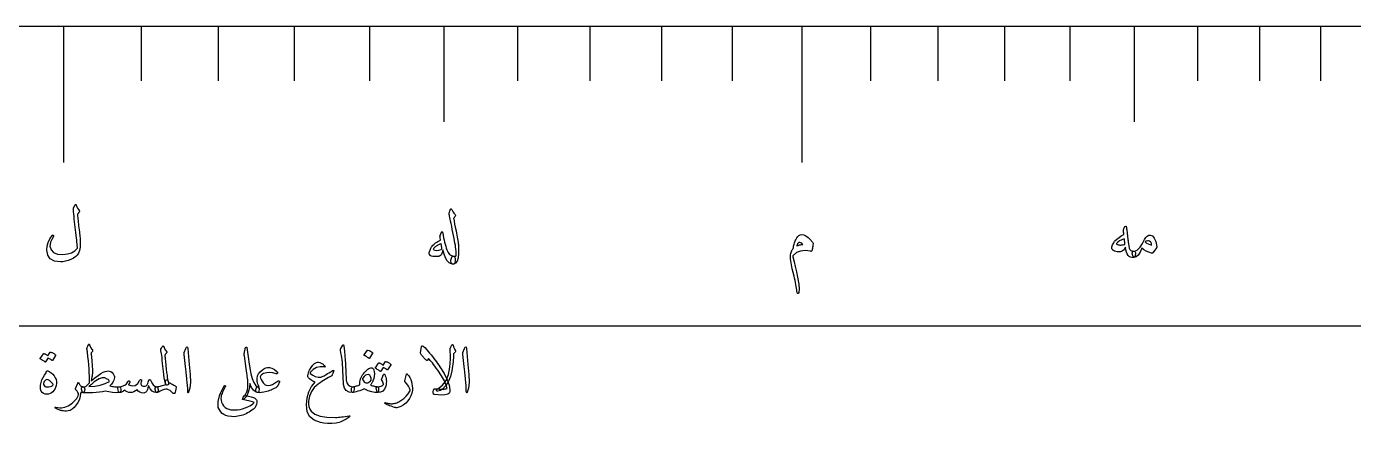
# Model space of a CAD drawing. Header units: millimetres. Extents: x -5 to 385, y -7 to 22.
# Drawn here: x 187.3 to 284.8, y -7.2 to 22 of the extents above; entities that cross this region are included whole.
import ezdxf

# ---------------------------------------------------------------- set-up
doc = ezdxf.new("R2010")
doc.units = ezdxf.units.MM
for name, color, linetype in [('CUT_OUTER', 1, 'Continuous'), ('ENGRAVE', 7, 'Continuous'), ('ENGRAVE_FINE', 8, 'Continuous'), ('TEXT', 5, 'Continuous')]:
    doc.layers.add(name, color=color, linetype=linetype)

msp = doc.modelspace()

# ---------------------------------------------------------------- linework, layer by layer
at = {"layer": 'CUT_OUTER'}
msp.add_lwpolyline([(-5, 0), (385, 0), (385, 22), (-5, 22)], close=True, dxfattribs=at)
at = {"layer": 'ENGRAVE'}
for points in [[(190, 22), (190, 12)], [(217.959, 22), (217.959, 15)], [(244.2593, 22), (244.2593, 12)], [(268.7006, 22), (268.7006, 15)]]:
    msp.add_lwpolyline(points, dxfattribs=at)
at = {"layer": 'ENGRAVE_FINE'}
for points in [[(195.7145, 22), (195.7145, 18)], [(201.3693, 22), (201.3693, 18)], [(206.9628, 22), (206.9628, 18)], [(212.4933, 22), (212.4933, 18)], [(223.3584, 22), (223.3584, 18)], [(228.6897, 22), (228.6897, 18)], [(233.9514, 22), (233.9514, 18)], [(239.1417, 22), (239.1417, 18)], [(249.3024, 22), (249.3024, 18)], [(254.2696, 22), (254.2696, 18)], [(259.1594, 22), (259.1594, 18)], [(263.9702, 22), (263.9702, 18)], [(273.3491, 22), (273.3491, 18)], [(277.9144, 22), (277.9144, 18)], [(282.395, 22), (282.395, 18)]]:
    msp.add_lwpolyline(points, dxfattribs=at)
at = {"layer": 'TEXT'}
for points in [[(190.8335, 8.88), (190.8426, 8.8958), (190.8542, 8.9071), (190.8684, 8.9139), (190.8852, 8.9161), (190.9019, 8.9132), (190.9161, 8.9045), (190.9277, 8.89), (190.9368, 8.8697), (190.9848, 8.7513), (191.0361, 8.649), (191.0906, 8.5629), (191.1484, 8.4929), (191.1655, 8.4677), (191.1703, 8.4387), (191.1629, 8.4058), (191.1432, 8.369), (191.1306, 8.3513), (191.1187, 8.3342), (191.1074, 8.3177), (191.0968, 8.3019), (191.0868, 8.2871), (191.0774, 8.2735), (191.0687, 8.2613), (191.0606, 8.2503), (191.0471, 8.2303), (191.0374, 8.2065), (191.0316, 8.1787), (191.0297, 8.1471), (191.0358, 8.0579), (191.0439, 7.9606), (191.0539, 7.8553), (191.0658, 7.7419), (191.0794, 7.6205), (191.0942, 7.491), (191.1103, 7.3534), (191.1277, 7.2077), (191.1473, 7.0624), (191.1645, 6.9258), (191.1795, 6.7979), (191.1923, 6.6787), (191.2031, 6.5679), (191.2123, 6.4652), (191.2198, 6.3705), (191.2258, 6.2839), (191.2326, 6.0274), (191.2116, 5.7845), (191.1629, 5.5552), (191.0865, 5.3394), (191.0119, 5.2126), (190.8968, 5.0955), (190.741, 4.9881), (190.5445, 4.8903), (190.3316, 4.8094), (190.1316, 4.7523), (189.9445, 4.719), (189.7703, 4.7097), (189.3342, 4.7697), (189.0219, 4.9342), (188.8335, 5.2032), (188.769, 5.5768), (188.7916, 5.8552), (188.8645, 6.1277), (188.9877, 6.3945), (189.1613, 6.6555), (189.1745, 6.6706), (189.1884, 6.68), (189.2029, 6.6835), (189.2181, 6.6813), (189.2342, 6.6752), (189.2465, 6.6671), (189.2548, 6.6571), (189.2594, 6.6452), (189.2626, 6.6274), (189.2619, 6.6103), (189.2574, 6.5939), (189.249, 6.5781), (189.1306, 6.3474), (189.049, 6.151), (189.0042, 5.9887), (188.9961, 5.8606), (189.0823, 5.5848), (189.2684, 5.3923), (189.5545, 5.2829), (189.9406, 5.2568), (190.2887, 5.2945), (190.5845, 5.3819), (190.8281, 5.519), (191.0194, 5.7058), (191.0153, 5.796), (191.0084, 5.9013), (190.9985, 6.0218), (190.9858, 6.1574), (190.9698, 6.3085), (190.9503, 6.4755), (190.9273, 6.6582), (190.9006, 6.8568), (190.8755, 7.0616), (190.8516, 7.2632), (190.829, 7.4616), (190.8077, 7.6568), (190.7881, 7.8487), (190.7703, 8.0374), (190.7545, 8.2229), (190.7406, 8.4052), (190.72, 8.5806), (190.721, 8.6006), (190.7239, 8.6194), (190.7287, 8.6368), (190.7355, 8.6529)], [(218.421, 8.5445), (218.4303, 8.5694), (218.4429, 8.5871), (218.4587, 8.5977), (218.4778, 8.6013), (218.4949, 8.5984), (218.51, 8.5897), (218.5232, 8.5752), (218.5345, 8.5548), (218.5803, 8.45), (218.6352, 8.3574), (218.699, 8.2771), (218.7719, 8.209), (218.7958, 8.179), (218.8055, 8.1458), (218.801, 8.1094), (218.7823, 8.0697), (218.7692, 8.049), (218.7558, 8.0284), (218.7421, 8.0077), (218.7281, 7.9871), (218.714, 7.9665), (218.7003, 7.9458), (218.6869, 7.9252), (218.6739, 7.9045), (218.6768, 7.8545), (218.701, 7.7148), (218.7465, 7.4855), (218.8132, 7.1665), (218.8503, 6.9911), (218.8842, 6.8265), (218.9149, 6.6724), (218.9423, 6.529), (218.9661, 6.3966), (218.9861, 6.2755), (219.0023, 6.1656), (219.0145, 6.0671), (219.0239, 5.9742), (219.0313, 5.8813), (219.0368, 5.7884), (219.0403, 5.6955), (219.0419, 5.6023), (219.0416, 5.5084), (219.0394, 5.4139), (219.0352, 5.3187), (218.9994, 4.9997), (218.9281, 4.7652), (218.8213, 4.6152), (218.679, 4.5497), (218.6087, 4.5477), (218.5526, 4.5677), (218.5107, 4.6097), (218.4829, 4.6735), (218.4687, 4.7487), (218.4674, 4.8245), (218.479, 4.901), (218.5036, 4.9781), (218.5365, 5.0494), (218.5732, 5.0981), (218.6139, 5.1242), (218.6584, 5.1277), (218.6928, 5.1253), (218.7236, 5.1232), (218.7508, 5.1215), (218.7745, 5.12), (218.795, 5.1195), (218.8126, 5.1206), (218.8273, 5.1234), (218.839, 5.1277), (218.8623, 5.2045), (218.87, 5.3213), (218.8623, 5.4781), (218.839, 5.6748), (218.8213, 5.7918), (218.799, 5.9258), (218.7723, 6.0769), (218.741, 6.2452), (218.7055, 6.4308), (218.6661, 6.6342), (218.6229, 6.8553), (218.5758, 7.0942), (218.5294, 7.3277), (218.4881, 7.5329), (218.4519, 7.7097), (218.421, 7.8581), (218.3955, 7.9781), (218.3758, 8.0697), (218.3619, 8.1329), (218.3539, 8.1677), (218.3471, 8.2132), (218.3474, 8.2619), (218.3549, 8.3139), (218.3694, 8.369), (218.3792, 8.3966), (218.3881, 8.4226), (218.396, 8.4469), (218.4029, 8.4697), (218.4089, 8.4908), (218.4139, 8.5103), (218.4179, 8.5282), (218.421, 8.5445)], [(218.1784, 5.5871), (218.2668, 5.3997), (218.3771, 5.2606), (218.5094, 5.17), (218.6636, 5.1277), (218.7058, 5.1142), (218.7397, 5.0839), (218.7652, 5.0368), (218.7823, 4.9729), (218.7868, 4.939), (218.79, 4.9045), (218.7919, 4.8694), (218.7926, 4.8335), (218.7913, 4.7974), (218.7874, 4.7613), (218.781, 4.7252), (218.7719, 4.689), (218.7526, 4.6297), (218.7307, 4.5858), (218.7061, 4.5574), (218.679, 4.5445), (218.5929, 4.5445), (218.51, 4.56), (218.4303, 4.591), (218.3539, 4.6374), (218.2061, 4.7887), (218.0778, 5), (217.9687, 5.2713), (217.879, 5.6026), (217.8287, 5.4065), (217.7707, 5.2619), (217.7049, 5.169), (217.6313, 5.1277), (217.5915, 5.1206), (217.5494, 5.1148), (217.505, 5.1103), (217.4584, 5.1071), (217.4092, 5.1052), (217.3571, 5.1045), (217.3021, 5.1052), (217.2442, 5.1071), (217.1378, 5.1142), (217.0558, 5.1252), (216.9984, 5.14), (216.9655, 5.1587), (216.9116, 5.2135), (216.879, 5.2697), (216.8678, 5.3271), (216.8778, 5.3858), (216.9432, 5.569), (217.0003, 5.711), (217.049, 5.8116), (217.0894, 5.871), (217.1442, 5.9297), (217.2055, 5.9871), (217.2732, 6.0432), (217.3474, 6.0981), (217.4281, 6.1516), (217.5152, 6.2039), (217.6087, 6.2548), (217.7087, 6.3045), (217.6778, 6.511), (217.6753, 6.5358), (217.6732, 6.5587), (217.6715, 6.5797), (217.67, 6.5987), (217.6695, 6.6158), (217.6707, 6.631), (217.6734, 6.6442), (217.6778, 6.6555), (217.781, 6.8981), (217.8019, 6.9303), (217.8236, 6.929), (217.8458, 6.8942), (217.8687, 6.8258), (217.8986, 6.6484), (217.9313, 6.4774), (217.9669, 6.3129), (218.0055, 6.1548), (218.0463, 6.0032), (218.0887, 5.8581), (218.1328, 5.7194), (218.1784, 5.5871)], [(268.0399, 7.3058), (268.0703, 7.3381), (268.0941, 7.3419), (268.1115, 7.3174), (268.1225, 7.2645), (268.1261, 7.2326), (268.1315, 7.1884), (268.139, 7.1319), (268.1483, 7.0632), (268.1593, 6.9816), (268.1715, 6.8865), (268.1851, 6.7777), (268.1999, 6.6555), (268.2146, 6.5353), (268.2277, 6.4277), (268.2391, 6.3327), (268.249, 6.2503), (268.2572, 6.1808), (268.2638, 6.1245), (268.2688, 6.0815), (268.2722, 6.0516), (268.2986, 5.8635), (268.3367, 5.7174), (268.3864, 5.6132), (268.4477, 5.551), (268.4909, 5.5268), (268.5432, 5.511), (268.6044, 5.5035), (268.6748, 5.5045), (268.7164, 5.4977), (268.7483, 5.4774), (268.7706, 5.4435), (268.7832, 5.3961), (268.7877, 5.339), (268.7857, 5.2813), (268.7774, 5.2229), (268.7625, 5.1639), (268.7435, 5.1135), (268.7225, 5.0761), (268.6996, 5.0516), (268.6748, 5.04), (268.5396, 5.0413), (268.4232, 5.0658), (268.3254, 5.1135), (268.2464, 5.1845), (268.1799, 5.2887), (268.1251, 5.4258), (268.0819, 5.5958), (268.0503, 5.7987), (267.9774, 5.6752), (267.9032, 5.5781), (267.8277, 5.5074), (267.7509, 5.4632), (267.6886, 5.4474), (267.6154, 5.4413), (267.5312, 5.4448), (267.4361, 5.4581), (267.3357, 5.4806), (267.2515, 5.5071), (267.1835, 5.5374), (267.1315, 5.5716), (267.0896, 5.6139), (267.0619, 5.6581), (267.0483, 5.7042), (267.049, 5.7523), (267.0609, 5.8123), (267.0812, 5.8787), (267.1099, 5.9516), (267.147, 6.031), (267.1883, 6.1106), (267.2244, 6.1742), (267.2554, 6.2216), (267.2812, 6.2529), (267.4244, 6.3806), (267.5806, 6.5006), (267.7496, 6.6129), (267.9315, 6.7174), (267.9248, 6.8165), (267.9199, 6.9019), (267.917, 6.9739), (267.9161, 7.0323), (267.919, 7.0813), (267.9277, 7.1252), (267.9422, 7.1639), (267.9625, 7.1974)], [(217.7603, 6.0361), (217.7236, 6.0252), (217.6855, 6.0129), (217.6461, 5.9994), (217.6055, 5.9845), (217.5639, 5.9674), (217.5216, 5.9471), (217.4787, 5.9235), (217.4352, 5.8968), (217.3926, 5.87), (217.3526, 5.8413), (217.3152, 5.8106), (217.2803, 5.7781), (217.2484, 5.7435), (217.2197, 5.7071), (217.1942, 5.6687), (217.1719, 5.6284), (217.2897, 5.5752), (217.4261, 5.5548), (217.5813, 5.5674), (217.7552, 5.6129), (217.7823, 5.6319), (217.8016, 5.6632), (217.8132, 5.7068), (217.8171, 5.7626)], [(243.6296, 5.6903), (243.6436, 5.7727), (243.6599, 5.8548), (243.6785, 5.9366), (243.6993, 6.0181), (243.723, 6.0985), (243.7503, 6.1774), (243.7811, 6.2547), (243.8154, 6.3303), (243.8915, 6.4674), (243.9703, 6.5742), (244.0515, 6.6506), (244.1354, 6.6968), (244.2632, 6.719), (244.4038, 6.6929), (244.5574, 6.6184), (244.7238, 6.4955), (244.7696, 6.4561), (244.8141, 6.4155), (244.8574, 6.3735), (244.8993, 6.3303), (244.9403, 6.2858), (244.9806, 6.24), (245.0203, 6.1929), (245.0593, 6.1445), (245.0793, 6.1165), (245.0928, 6.089), (245.0999, 6.0623), (245.1006, 6.0361), (245.0832, 5.9308), (245.067, 5.8368), (245.0522, 5.754), (245.0386, 5.6826), (245.0267, 5.6234), (245.0167, 5.5774), (245.0086, 5.5447), (245.0025, 5.5252), (244.9874, 5.5013), (244.9677, 5.4865), (244.9435, 5.4806), (244.9148, 5.4839), (244.5151, 5.54), (244.1677, 5.5071), (243.8725, 5.3852), (243.6296, 5.1742), (243.6125, 5.1484), (243.6025, 5.1226), (243.5996, 5.0968), (243.6038, 5.071), (243.6948, 4.7232), (243.7819, 4.3613), (243.8651, 3.9852), (243.9445, 3.5948), (244.0341, 3.0697), (244.0709, 2.6916), (244.0548, 2.4606), (243.9857, 2.3768), (243.9577, 2.3832), (243.9354, 2.4077), (243.919, 2.4503), (243.9083, 2.511), (243.8957, 2.6374), (243.8786, 2.769), (243.857, 2.9058), (243.8309, 3.0477), (243.8009, 3.1945), (243.7677, 3.3458), (243.7312, 3.5016), (243.6915, 3.6619), (243.559, 4.1997), (243.4709, 4.6258), (243.4274, 4.9403), (243.4283, 5.1432), (243.443, 5.2376), (243.4612, 5.3245), (243.483, 5.404), (243.5083, 5.4761), (243.5362, 5.5408), (243.5657, 5.5981), (243.5969, 5.6479), (243.6296, 5.6903)], [(243.898, 5.8813), (243.9457, 5.9011), (243.9961, 5.9194), (244.049, 5.936), (244.1045, 5.951), (244.1622, 5.9644), (244.2219, 5.9761), (244.2835, 5.9863), (244.347, 5.9948), (244.2577, 6.0629), (244.1806, 6.1071), (244.1157, 6.1274), (244.0632, 6.1239), (244.0006, 6.0932), (243.9522, 6.0426), (243.918, 5.9719), (243.898, 5.8813)], [(267.9677, 6.4026), (267.7806, 6.3384), (267.6219, 6.2594), (267.4915, 6.1655), (267.3896, 6.0568), (267.3828, 6.0419), (267.3832, 6.0284), (267.3906, 6.0161), (267.4051, 6.0052), (267.459, 5.9821), (267.5174, 5.9645), (267.5803, 5.9524), (267.6477, 5.9458), (267.7196, 5.9447), (267.7961, 5.949), (267.877, 5.9589), (267.9625, 5.9742), (267.9757, 5.9784), (267.9896, 5.9858), (268.0041, 5.9965), (268.0193, 6.0103), (268.0162, 6.0526), (268.0122, 6.0968), (268.0072, 6.1429), (268.0012, 6.191), (267.9943, 6.241), (267.9864, 6.2929), (267.9775, 6.3468), (267.9677, 6.4026)], [(269.8774, 6.6813), (270.039, 6.6239), (270.1728, 6.4619), (270.279, 6.1955), (270.3574, 5.8245), (270.3603, 5.7977), (270.3586, 5.7742), (270.3525, 5.7539), (270.3419, 5.7368), (270.058, 5.3806), (270.0383, 5.359), (270.0154, 5.3458), (269.9893, 5.341), (269.9599, 5.3445), (269.767, 5.4103), (269.5857, 5.4942), (269.4161, 5.5961), (269.258, 5.7161), (269.1306, 5.4203), (268.9909, 5.209), (268.839, 5.0823), (268.6748, 5.04), (268.6564, 5.0468), (268.6374, 5.0671), (268.6177, 5.101), (268.5974, 5.1484), (268.5661, 5.2658), (268.5548, 5.36), (268.5635, 5.431), (268.5922, 5.4787), (268.609, 5.49), (268.6283, 5.4981), (268.6503, 5.5029), (268.6748, 5.5045), (268.7922, 5.5245), (268.907, 5.5794), (269.0193, 5.669), (269.129, 5.7935), (269.177, 5.8658), (269.249, 5.9845), (269.3448, 6.1497), (269.4644, 6.3613), (269.558, 6.5013), (269.658, 6.6013), (269.7644, 6.6613), (269.8774, 6.6813)], [(269.5057, 6.1755), (269.6025, 6.0948), (269.7122, 6.0284), (269.8348, 5.9761), (269.9703, 5.9381), (269.9628, 6.0397), (269.9354, 6.1226), (269.888, 6.1868), (269.8206, 6.2323), (269.7428, 6.2558), (269.6644, 6.2542), (269.5854, 6.2274), (269.5057, 6.1755)], [(189.025, -1.9339), (189.031, -1.9278), (189.0395, -1.9242), (189.0504, -1.923), (189.0637, -1.9242), (189.1113, -1.942), (189.1575, -1.9617), (189.2021, -1.9832), (189.2452, -2.0065), (189.287, -2.0319), (189.328, -2.0597), (189.3681, -2.0899), (189.4073, -2.1226), (189.4148, -2.1326), (189.4181, -2.1431), (189.4172, -2.1543), (189.4121, -2.1661), (189.1798, -2.5339), (189.1735, -2.5387), (189.1641, -2.5387), (189.1517, -2.5339), (189.1363, -2.5242), (189.1257, -2.5153), (189.1085, -2.503), (189.0846, -2.4874), (189.054, -2.4685), (189.0165, -2.446), (188.9718, -2.4196), (188.9198, -2.3892), (188.8605, -2.3548), (188.6766, -2.6403), (188.6681, -2.6491), (188.6573, -2.6512), (188.644, -2.6467), (188.6282, -2.6355), (188.6146, -2.6258), (188.5931, -2.6113), (188.5638, -2.5919), (188.5266, -2.5677), (188.4809, -2.5387), (188.4262, -2.5048), (188.3624, -2.4661), (188.2895, -2.4226), (188.282, -2.4153), (188.2786, -2.4081), (188.2795, -2.4008), (188.2847, -2.3935), (188.5218, -2.0403), (188.5278, -2.0343), (188.5363, -2.0306), (188.5472, -2.0294), (188.5605, -2.0306), (188.601, -2.0438), (188.6403, -2.0591), (188.6784, -2.0765), (188.7153, -2.096), (188.751, -2.1173), (188.7855, -2.1401), (188.8187, -2.1645), (188.8508, -2.1903)], [(193.0508, -4.7839), (192.8567, -4.8371), (192.6371, -4.8758), (192.3921, -4.9), (192.1218, -4.9097), (191.9861, -4.9115), (191.8647, -4.9121), (191.7575, -4.9115), (191.6645, -4.9097), (191.5857, -4.9073), (191.5212, -4.9048), (191.4708, -4.9024), (191.4347, -4.9), (191.4156, -4.8894), (191.3972, -4.8673), (191.3793, -4.8338), (191.3621, -4.7887), (191.3285, -4.6523), (191.3294, -4.5528), (191.3648, -4.4902), (191.4347, -4.4645), (191.6427, -4.4597), (191.9089, -4.1742), (191.9086, -3.9359), (191.9028, -3.6855), (191.8916, -3.423), (191.875, -3.1484), (191.8529, -2.862), (191.8254, -2.5641), (191.7924, -2.2547), (191.754, -1.9339), (191.7493, -1.8879), (191.745, -1.8468), (191.7409, -1.8105), (191.7371, -1.779), (191.7333, -1.7524), (191.7292, -1.7306), (191.7248, -1.7137), (191.7202, -1.7016), (191.7202, -1.6556), (191.7395, -1.5855), (191.7782, -1.4911), (191.8363, -1.3726), (191.8442, -1.3599), (191.8532, -1.3508), (191.8635, -1.3454), (191.875, -1.3435), (191.8865, -1.3457), (191.8968, -1.352), (191.9058, -1.3626), (191.9137, -1.3774), (191.9645, -1.4981), (192.0153, -1.5988), (192.0661, -1.6795), (192.1169, -1.7403), (192.1387, -1.7681), (192.146, -1.7984), (192.1387, -1.831), (192.1169, -1.8661), (192.0347, -1.9726), (192.0247, -1.9901), (192.019, -2.0137), (192.0174, -2.0433), (192.0202, -2.079), (192.0737, -2.5363), (192.1085, -2.921), (192.1245, -3.2331), (192.1218, -3.4726), (192.1181, -3.5154), (192.1121, -3.5663), (192.1036, -3.6255), (192.0927, -3.6927), (192.0797, -3.7679), (192.0649, -3.8506), (192.0483, -3.9409), (192.0298, -4.0387), (192.3084, -3.8122), (192.5488, -3.631), (192.7511, -3.4953), (192.9153, -3.4048), (193.0578, -3.3465), (193.1802, -3.3117), (193.2828, -3.3005), (193.3653, -3.3129), (193.4733, -3.358), (193.5698, -3.4302), (193.6547, -3.5297), (193.7282, -3.6565), (193.7379, -3.6816), (193.7427, -3.7133), (193.7427, -3.7517), (193.7379, -3.7968), (193.6919, -3.9743), (193.6218, -4.1343), (193.5274, -4.2767), (193.4089, -4.4016), (193.5002, -4.4238), (193.5903, -4.4421), (193.6792, -4.4565), (193.7669, -4.4669), (193.8534, -4.4731), (193.9387, -4.4748), (194.0228, -4.4719), (194.1056, -4.4645), (194.1365, -4.4663), (194.1613, -4.4815), (194.18, -4.5099), (194.1927, -4.5516), (194.2088, -4.639), (194.2133, -4.7125), (194.2064, -4.7721), (194.1879, -4.8177), (194.1628, -4.8537), (194.1407, -4.8794), (194.1217, -4.8949), (194.1056, -4.9), (193.8619, -4.9073), (193.6048, -4.8903), (193.3345, -4.8492), (193.0508, -4.7839)], [(197.4927, -2.5968), (197.5233, -2.9016), (197.552, -3.1726), (197.5789, -3.4097), (197.604, -3.6129), (197.6273, -3.782), (197.6488, -3.9165), (197.6684, -4.0166), (197.6863, -4.0823), (197.7123, -4.1669), (197.7177, -4.2371), (197.7026, -4.2927), (197.6669, -4.3339), (197.6231, -4.3566), (197.5835, -4.3569), (197.5481, -4.3348), (197.5169, -4.2903), (197.4622, -4.1207), (197.4044, -3.8101), (197.3436, -3.3586), (197.2798, -2.7661), (197.2572, -2.5112), (197.2375, -2.3077), (197.2209, -2.1555), (197.2073, -2.0548), (197.154, -1.8323), (197.1471, -1.7929), (197.1456, -1.7573), (197.1495, -1.7252), (197.1589, -1.6968), (197.2003, -1.6272), (197.2327, -1.5734), (197.2559, -1.5353), (197.2702, -1.5129), (197.2992, -1.4799), (197.3234, -1.4681), (197.3427, -1.4775), (197.3573, -1.5081), (197.3836, -1.5946), (197.4286, -1.6847), (197.4924, -1.7784), (197.575, -1.8758), (197.5901, -1.8952), (197.5968, -1.9145), (197.595, -1.9339), (197.5847, -1.9532), (197.5682, -1.9767), (197.5526, -1.9986), (197.538, -2.019), (197.5242, -2.0379), (197.5113, -2.0553), (197.4994, -2.0712), (197.4884, -2.0855), (197.4782, -2.0984), (197.4637, -2.1202), (197.454, -2.1419), (197.4492, -2.1637), (197.4492, -2.1855), (197.4555, -2.233), (197.4649, -2.3173), (197.4773, -2.4386), (197.4927, -2.5968)], [(198.9976, -1.6581), (199.0439, -1.5685), (199.081, -1.5371), (199.1092, -1.5637), (199.1282, -1.6484), (199.2395, -2.8339), (199.3057, -3.5615), (199.3206, -4.1427), (199.284, -4.5776), (199.196, -4.8661), (199.1799, -4.8897), (199.1657, -4.9024), (199.1533, -4.9042), (199.1427, -4.8952), (199.1343, -4.8809), (199.1282, -4.8625), (199.1246, -4.8398), (199.1234, -4.8129), (199.1234, -4.6033), (199.1137, -4.381), (199.0944, -4.1461), (199.0653, -3.8984), (199.059, -3.8337), (199.0399, -3.6589), (199.0082, -3.374), (198.9637, -2.979), (198.8573, -2.1032), (198.8548, -2.0567), (198.8573, -2.0137), (198.8645, -1.9744), (198.8766, -1.9387)], [(203.3815, -1.5855), (203.3884, -1.5725), (203.3996, -1.5625), (203.415, -1.5555), (203.4347, -1.5516), (203.454, -1.5516), (203.4685, -1.5565), (203.4782, -1.5661), (203.4831, -1.5806), (203.5756, -2.269), (203.6548, -2.8194), (203.7208, -3.2319), (203.7734, -3.5065), (203.8738, -3.873), (203.9863, -4.1548), (204.1109, -4.352), (204.2476, -4.4645), (204.322, -4.5186), (204.3661, -4.5891), (204.38, -4.6759), (204.3637, -4.779), (204.3438, -4.8374), (204.3177, -4.877), (204.2857, -4.8979), (204.2476, -4.9), (204.1024, -4.8459), (203.9621, -4.7173), (203.8266, -4.5144), (203.696, -4.2371), (203.6706, -4.4948), (203.6234, -4.7306), (203.5544, -4.9448), (203.4637, -5.1371), (203.4365, -5.1825), (203.4032, -5.2266), (203.3639, -5.2696), (203.3185, -5.3113), (203.2726, -5.3485), (203.2315, -5.3778), (203.1952, -5.3993), (203.1637, -5.4129), (203.1927, -5.2242), (203.2853, -5.1416), (203.3645, -5.0488), (203.4304, -4.9457), (203.4831, -4.8323), (203.5227, -4.6856), (203.5448, -4.4923), (203.5493, -4.2525), (203.5363, -3.9661), (203.5345, -3.9382), (203.529, -3.8881), (203.52, -3.816), (203.5073, -3.7218), (203.4912, -3.6058), (203.4722, -3.4683), (203.4501, -3.3094), (203.425, -3.129), (203.2895, -2.2), (203.2872, -2.1757), (203.2853, -2.151), (203.2836, -2.1261), (203.2823, -2.1008), (203.2815, -2.0753), (203.2817, -2.0494), (203.2827, -2.0232), (203.2847, -1.9968), (203.2883, -1.967), (203.2944, -1.9308), (203.3028, -1.8884), (203.3137, -1.8395), (203.327, -1.7846), (203.3427, -1.724), (203.3609, -1.6576), (203.3815, -1.5855)], [(210.5282, -1.4161), (210.5376, -1.4016), (210.5464, -1.3919), (210.5545, -1.3871), (210.5621, -1.3871), (210.5736, -1.3934), (210.5839, -1.4125), (210.5929, -1.4443), (210.6008, -1.4887), (210.6407, -1.8501), (210.6734, -2.1843), (210.6988, -2.4912), (210.7169, -2.771), (210.7286, -3.0102), (210.7393, -3.2246), (210.7491, -3.4142), (210.7581, -3.579), (210.7658, -3.7191), (210.772, -3.8343), (210.7767, -3.9247), (210.7798, -3.9903), (210.8228, -4.1869), (210.9177, -4.3315), (211.0647, -4.424), (211.2637, -4.4645), (211.3191, -4.479), (211.3544, -4.5129), (211.3699, -4.5661), (211.3653, -4.6387), (211.3426, -4.753), (211.3181, -4.8347), (211.2918, -4.8837), (211.2637, -4.9), (210.9837, -4.8631), (210.7774, -4.7524), (210.645, -4.5679), (210.5863, -4.3097), (210.5771, -4.1861), (210.5687, -4.0623), (210.5613, -3.9382), (210.5548, -3.8137), (210.5489, -3.689), (210.5433, -3.5639), (210.5381, -3.4386), (210.5331, -3.3129), (210.524, -3.0732), (210.5113, -2.8575), (210.495, -2.6656), (210.475, -2.4976), (210.4514, -2.3362), (210.4242, -2.1643), (210.3933, -1.9818), (210.3589, -1.7887), (210.3543, -1.7539), (210.3552, -1.7222), (210.3616, -1.6934), (210.3734, -1.6677)], [(212.3331, -1.779), (212.3391, -1.773), (212.3476, -1.7694), (212.3585, -1.7681), (212.3718, -1.7694), (212.4658, -1.8075), (212.5544, -1.854), (212.6376, -1.9091), (212.7153, -1.9726), (212.7229, -1.9823), (212.7262, -1.9919), (212.7253, -2.0016), (212.7202, -2.0113), (212.4927, -2.379), (212.4843, -2.3878), (212.4734, -2.3899), (212.4601, -2.3854), (212.4444, -2.3742), (212.4307, -2.3645), (212.4093, -2.35), (212.3799, -2.3306), (212.3427, -2.3065), (212.2971, -2.2774), (212.2423, -2.2435), (212.1785, -2.2048), (212.1056, -2.1613), (212.096, -2.154), (212.0911, -2.1468), (212.0911, -2.1395), (212.096, -2.1323)], [(217.2927, -4.6097), (217.4591, -4.6243), (217.6097, -4.6345), (217.7446, -4.6401), (217.8637, -4.6411), (217.9674, -4.638), (218.056, -4.6308), (218.1295, -4.6198), (218.1879, -4.6048), (218.1271, -4.3442), (217.9931, -4.0315), (217.786, -3.6667), (217.5056, -3.25), (217.3956, -3.0968), (217.2927, -2.9567), (217.1972, -2.8295), (217.1089, -2.7153), (217.0278, -2.6145), (216.954, -2.5272), (216.8875, -2.4536), (216.8282, -2.3935), (216.7556, -2.5194), (216.7248, -2.5345), (216.6952, -2.5363), (216.6667, -2.5248), (216.6395, -2.5), (216.3056, -2.1419), (216.2748, -2.0993), (216.2548, -2.0536), (216.2458, -2.0049), (216.2476, -1.9532), (216.3153, -1.5323), (216.3217, -1.5026), (216.331, -1.4815), (216.3434, -1.4687), (216.3589, -1.4645), (216.4308, -1.4957), (216.5452, -1.594), (216.7018, -1.7594), (216.9008, -1.9919), (217.0101, -2.1242), (217.1155, -2.255), (217.217, -2.3843), (217.3145, -2.5121), (217.4081, -2.6384), (217.4978, -2.7631), (217.5835, -2.8863), (217.6653, -3.0081), (217.9686, -3.5055), (218.1915, -3.9528), (218.334, -4.3499), (218.396, -4.6968), (218.3926, -4.818), (218.3681, -4.9109), (218.3225, -4.9753), (218.2556, -5.0113), (218.0252, -5.0567), (217.7839, -5.0766), (217.5317, -5.0712), (217.2685, -5.0403), (217.2444, -5.0364), (217.225, -5.0294), (217.2105, -5.0195), (217.2008, -5.0065), (217.1697, -4.9064), (217.1633, -4.8141), (217.1818, -4.7297), (217.225, -4.6532), (217.2438, -4.6305), (217.2613, -4.6157), (217.2776, -4.6088), (217.2927, -4.6097)], [(217.8637, -4.6387), (217.7878, -4.7025), (217.7052, -4.7488), (217.616, -4.7775), (217.5202, -4.7887), (217.4651, -4.7857), (217.4258, -4.7766), (217.4022, -4.7615), (217.3944, -4.7403), (217.4016, -4.7131), (217.4234, -4.6847), (217.4597, -4.655), (217.5105, -4.6242), (217.8601, -4.3614), (218.125, -4.0085), (218.3052, -3.5654), (218.4008, -3.0323), (218.4235, -2.735), (218.4335, -2.4383), (218.4307, -2.1422), (218.4153, -1.8468), (218.4108, -1.7612), (218.4117, -1.6931), (218.418, -1.6426), (218.4298, -1.6097), (218.4549, -1.5661), (218.477, -1.5274), (218.4961, -1.4935), (218.5121, -1.4645), (218.5254, -1.4403), (218.5363, -1.421), (218.5448, -1.4065), (218.5508, -1.3968), (218.5629, -1.3844), (218.575, -1.3762), (218.5871, -1.3723), (218.5992, -1.3726), (218.6143, -1.3783), (218.6258, -1.3859), (218.6337, -1.3953), (218.6379, -1.4065), (218.6742, -1.5344), (218.7105, -1.6375), (218.7468, -1.7158), (218.7831, -1.7694), (218.8106, -1.8075), (218.8206, -1.8444), (218.813, -1.88), (218.7879, -1.9145), (218.6524, -2.0548), (218.6547, -2.1929), (218.6518, -2.3361), (218.6438, -2.4844), (218.6306, -2.6379), (218.6127, -2.7968), (218.5901, -2.9615), (218.5631, -3.1319), (218.5315, -3.3081), (218.4298, -3.7051), (218.2847, -4.0593), (218.096, -4.3705), (217.8637, -4.6387)], [(219.4798, -1.6581), (219.5261, -1.5685), (219.5633, -1.5371), (219.5914, -1.5637), (219.6105, -1.6484), (219.7218, -2.8339), (219.788, -3.5615), (219.8028, -4.1427), (219.7662, -4.5776), (219.6782, -4.8661), (219.6622, -4.8897), (219.648, -4.9024), (219.6356, -4.9042), (219.625, -4.8952), (219.6165, -4.8809), (219.6105, -4.8625), (219.6069, -4.8398), (219.6056, -4.8129), (219.6056, -4.6033), (219.596, -4.381), (219.5766, -4.1461), (219.5476, -3.8984), (219.5412, -3.8337), (219.5222, -3.6589), (219.4904, -3.374), (219.446, -2.979), (219.3395, -2.1032), (219.3371, -2.0567), (219.3395, -2.0137), (219.3468, -1.9744), (219.3589, -1.9387)], [(208.5927, -2.679), (208.6686, -2.6585), (208.7512, -2.6597), (208.8404, -2.6827), (208.9363, -2.7274), (208.9851, -2.7566), (209.03, -2.7861), (209.071, -2.8159), (209.1081, -2.846), (209.1412, -2.8761), (209.1704, -2.9058), (209.1956, -2.9353), (209.2169, -2.9645), (209.2311, -2.9929), (209.2254, -3.0105), (209.1997, -3.0171), (209.154, -3.0129), (208.8646, -2.9935), (208.5964, -3.0565), (208.3493, -3.2016), (208.1234, -3.429), (208.117, -3.4439), (208.1173, -3.4593), (208.1243, -3.4753), (208.1379, -3.4919), (208.3145, -3.6244), (208.5056, -3.7121), (208.7113, -3.755), (208.9315, -3.7532), (208.9711, -3.7454), (209.0222, -3.7266), (209.0848, -3.697), (209.1589, -3.6565), (209.2937, -3.5742), (209.4129, -3.5016), (209.5163, -3.4387), (209.604, -3.3855), (209.676, -3.3419), (209.7323, -3.3081), (209.7728, -3.2839), (209.7976, -3.2694), (209.833, -3.2582), (209.852, -3.2681), (209.8547, -3.2993), (209.8411, -3.3516), (209.7888, -3.4889), (209.7431, -3.5911), (209.7041, -3.6583), (209.6718, -3.6903), (209.5721, -3.7377), (209.4667, -3.7925), (209.3556, -3.855), (209.2387, -3.925), (209.1161, -4.0026), (208.9877, -4.0877), (208.8536, -4.1804), (208.7137, -4.2806), (208.4331, -4.5295), (208.2202, -4.8214), (208.075, -5.1561), (207.9976, -5.5339), (207.994, -5.7395), (208.0266, -5.9306), (208.0956, -6.1073), (208.2008, -6.2694), (208.4636, -6.4865), (208.8504, -6.6347), (209.3612, -6.7139), (209.996, -6.7242), (210.0941, -6.7181), (210.1998, -6.7097), (210.3131, -6.6988), (210.4339, -6.6855), (210.5619, -6.6695), (210.697, -6.6504), (210.839, -6.6283), (210.9879, -6.6032), (211.0136, -6.6005), (211.0327, -6.602), (211.0451, -6.6078), (211.0508, -6.6177), (211.0269, -6.6667), (210.931, -6.7411), (210.7632, -6.8409), (210.5234, -6.9661), (210.3776, -7.0348), (210.25, -7.0859), (210.1405, -7.1195), (210.0492, -7.1355), (209.7093, -7.1609), (209.4008, -7.1645), (209.1238, -7.1464), (208.8782, -7.1065), (208.4149, -6.9338), (208.0895, -6.6577), (207.902, -6.2781), (207.8524, -5.7952), (207.9075, -5.288), (208.0339, -4.8407), (208.2317, -4.4533), (208.5008, -4.1258), (208.326, -4.0478), (208.1839, -3.9685), (208.0744, -3.8881), (207.9976, -3.8065), (207.9767, -3.7735), (207.9625, -3.7375), (207.9549, -3.6985), (207.954, -3.6565), (207.9707, -3.5433), (207.9964, -3.4363), (208.0311, -3.3353), (208.075, -3.2403), (208.1908, -3.0492), (208.3157, -2.8919), (208.4497, -2.7685), (208.5927, -2.679)], [(213.6589, -2.621), (213.6649, -2.6149), (213.6734, -2.6113), (213.6843, -2.6101), (213.6976, -2.6113), (213.7452, -2.6291), (213.7913, -2.6488), (213.8359, -2.6703), (213.879, -2.6935), (213.9209, -2.719), (213.9619, -2.7468), (214.002, -2.777), (214.0411, -2.8097), (214.0487, -2.8197), (214.052, -2.8302), (214.0511, -2.8414), (214.046, -2.8532), (213.8137, -3.221), (213.8074, -3.2258), (213.798, -3.2258), (213.7856, -3.221), (213.7702, -3.2113), (213.7596, -3.2024), (213.7423, -3.1901), (213.7184, -3.1745), (213.6879, -3.1556), (213.6504, -3.1331), (213.6056, -3.1067), (213.5536, -3.0763), (213.4944, -3.0419), (213.3105, -3.3274), (213.302, -3.3362), (213.2911, -3.3383), (213.2778, -3.3338), (213.2621, -3.3226), (213.2485, -3.3129), (213.227, -3.2984), (213.1977, -3.279), (213.1605, -3.2548), (213.1148, -3.2258), (213.0601, -3.1919), (212.9963, -3.1532), (212.9234, -3.1097), (212.9158, -3.1024), (212.9125, -3.0952), (212.9134, -3.0879), (212.9185, -3.0806), (213.1556, -2.7274), (213.1617, -2.7214), (213.1702, -2.7177), (213.181, -2.7165), (213.1944, -2.7177), (213.2349, -2.7309), (213.2742, -2.7462), (213.3123, -2.7636), (213.3492, -2.7831), (213.3849, -2.8044), (213.4194, -2.8272), (213.4526, -2.8516), (213.4847, -2.8774)], [(188.754, -3.3226), (188.7955, -3.3035), (188.8423, -3.2996), (188.8947, -3.3108), (188.9524, -3.3371), (189.0961, -3.4333), (189.2173, -3.5427), (189.3162, -3.6655), (189.3927, -3.8016), (189.4457, -3.9434), (189.4738, -4.0883), (189.4771, -4.2362), (189.4556, -4.3871), (189.4166, -4.5247), (189.3625, -4.6472), (189.2932, -4.7545), (189.2089, -4.8468), (189.1136, -4.9209), (189.0117, -4.9738), (188.9031, -5.0055), (188.7879, -5.0161), (188.6373, -5.0052), (188.5145, -4.9629), (188.4196, -4.8891), (188.3524, -4.7839), (188.3122, -4.6559), (188.298, -4.5093), (188.3098, -4.3439), (188.3476, -4.1597), (188.409, -3.9685), (188.4915, -3.7871), (188.5953, -3.6153), (188.7202, -3.4532), (188.7244, -3.4457), (188.7274, -3.4327), (188.7292, -3.4142), (188.7298, -3.3903), (188.7314, -3.3643), (188.7359, -3.3444), (188.7434, -3.3304), (188.754, -3.3226)], [(193.2105, -3.8984), (193.0432, -3.8222), (192.8464, -3.821), (192.6199, -3.8948), (192.3637, -4.0435), (192.2967, -4.0904), (192.2312, -4.1391), (192.1673, -4.1896), (192.1048, -4.2419), (192.0439, -4.2955), (191.9845, -4.3496), (191.9266, -4.4043), (191.8702, -4.4597), (192.2899, -4.4179), (192.6831, -4.3411), (193.0496, -4.2292), (193.3895, -4.0823), (193.3602, -4.0381), (193.3206, -3.9927), (193.2707, -3.9462), (193.2105, -3.8984)], [(205.8734, -4.1113), (205.7427, -4.4016), (205.7261, -4.4303), (205.7101, -4.4536), (205.6947, -4.4715), (205.6798, -4.4839), (205.6045, -4.5354), (205.5238, -4.5837), (205.4376, -4.6286), (205.346, -4.6702), (205.2492, -4.709), (205.1476, -4.7458), (205.0411, -4.7804), (204.9298, -4.8129), (204.7218, -4.8637), (204.5379, -4.8952), (204.3782, -4.9073), (204.2427, -4.9), (204.191, -4.8764), (204.1569, -4.8298), (204.1402, -4.7603), (204.1411, -4.6677), (204.1535, -4.5843), (204.1714, -4.5226), (204.1947, -4.4827), (204.2234, -4.4645), (204.2282, -4.4645), (204.2331, -4.4645), (204.2379, -4.4645), (204.2427, -4.4645), (204.2787, -4.4681), (204.3141, -4.4694), (204.3489, -4.4681), (204.3831, -4.4645), (204.3244, -4.3777), (204.279, -4.2819), (204.247, -4.1769), (204.2282, -4.0629), (204.2255, -3.8588), (204.2609, -3.677), (204.3344, -3.5176), (204.446, -3.3806), (204.5896, -3.2527), (204.7302, -3.1544), (204.8678, -3.0858), (205.0024, -3.0468), (205.1476, -3.0471), (205.3121, -3.1012), (205.496, -3.2092), (205.6992, -3.371), (205.7222, -3.3961), (205.7331, -3.423), (205.7319, -3.4517), (205.7185, -3.4823), (205.6995, -3.5058), (205.6762, -3.5185), (205.6487, -3.5204), (205.6169, -3.5113), (205.3892, -3.4454), (205.1609, -3.4218), (204.932, -3.4405), (204.7024, -3.5016), (204.6114, -3.54), (204.5415, -3.5827), (204.4928, -3.6295), (204.4653, -3.6806), (204.4587, -3.7454), (204.4774, -3.8282), (204.5216, -3.9292), (204.5911, -4.0484), (204.6758, -4.1688), (204.7556, -4.2589), (204.8306, -4.3187), (204.9008, -4.3484), (205.0535, -4.3635), (205.2069, -4.346), (205.3608, -4.2958), (205.5153, -4.2129), (205.6556, -4.1161), (205.7282, -4.0702), (205.7863, -4.0435), (205.8298, -4.0363), (205.8589, -4.0484), (205.8707, -4.0632), (205.877, -4.0786), (205.8779, -4.0947), (205.8734, -4.1113)], [(212.6331, -3.0661), (212.64, -3.0663), (212.6464, -3.0667), (212.6521, -3.0675), (212.6573, -3.0685), (212.6621, -3.0699), (212.6669, -3.0716), (212.6718, -3.0735), (212.6766, -3.0758), (212.7295, -3.1197), (212.7722, -3.1786), (212.8045, -3.2527), (212.8266, -3.3419), (212.8451, -3.5231), (212.8375, -3.6988), (212.8039, -3.8691), (212.7444, -4.0339), (212.7268, -4.0726), (212.7081, -4.1113), (212.6881, -4.15), (212.6669, -4.1887), (212.6446, -4.2274), (212.621, -4.2661), (212.5962, -4.3048), (212.5702, -4.3435), (212.644, -4.3688), (212.7153, -4.3913), (212.7843, -4.4111), (212.8508, -4.4282), (212.9149, -4.4423), (212.9766, -4.453), (213.0359, -4.4604), (213.0927, -4.4645), (213.1145, -4.4721), (213.1315, -4.4948), (213.1435, -4.5326), (213.1508, -4.5855), (213.1581, -4.7195), (213.1508, -4.8165), (213.129, -4.8767), (213.0927, -4.9), (212.8853, -4.8988), (212.65, -4.8516), (212.3869, -4.7585), (212.096, -4.6194), (211.9983, -4.6653), (211.8891, -4.7113), (211.7684, -4.7573), (211.6363, -4.8032), (211.5041, -4.8456), (211.398, -4.8758), (211.3178, -4.894), (211.2637, -4.9), (211.2365, -4.8933), (211.2129, -4.8734), (211.1929, -4.8401), (211.1766, -4.7935), (211.1704, -4.7669), (211.1663, -4.7403), (211.1644, -4.7137), (211.1645, -4.6871), (211.1662, -4.6605), (211.1687, -4.6339), (211.1722, -4.6073), (211.1766, -4.5806), (211.1911, -4.5317), (211.2105, -4.496), (211.2347, -4.4736), (211.2637, -4.4645), (211.333, -4.452), (211.4004, -4.4385), (211.466, -4.4241), (211.5298, -4.4089), (211.5924, -4.3927), (211.6544, -4.3756), (211.7158, -4.3576), (211.7766, -4.3387), (211.7675, -4.2301), (211.7742, -4.1173), (211.7966, -4.0003), (211.8347, -3.879), (211.8769, -3.7814), (211.926, -3.6867), (211.9821, -3.5951), (212.0452, -3.5065), (212.1158, -3.4209), (212.1946, -3.3383), (212.2815, -3.2588), (212.3766, -3.1823), (212.4507, -3.1315), (212.5181, -3.0952), (212.5789, -3.0734), (212.6331, -3.0661)], [(212.4153, -3.579), (212.3019, -3.5854), (212.194, -3.6286), (212.0914, -3.7088), (211.9944, -3.8258), (211.9777, -3.8645), (211.981, -3.9129), (212.0043, -3.971), (212.0476, -4.0387), (212.1047, -4.1022), (212.1649, -4.1476), (212.2281, -4.1748), (212.2944, -4.1839), (212.3669, -4.1721), (212.4444, -4.1367), (212.5266, -4.0777), (212.6137, -3.9952), (212.6068, -3.8331), (212.5714, -3.7097), (212.5076, -3.625), (212.4153, -3.579)], [(213.3831, -3.879), (213.5185, -3.579), (213.5385, -3.5461), (213.5597, -3.5343), (213.5821, -3.5436), (213.6056, -3.5742), (213.6492, -3.6657), (213.6831, -3.7611), (213.7073, -3.8604), (213.7218, -3.9637), (213.7263, -4.0715), (213.7206, -4.1845), (213.7045, -4.3026), (213.6782, -4.4258), (213.5981, -4.6333), (213.4738, -4.7815), (213.3053, -4.8704), (213.0927, -4.9), (213.0682, -4.8846), (213.0431, -4.8383), (213.0174, -4.7612), (212.9911, -4.6532), (212.9836, -4.5955), (212.9851, -4.548), (212.9957, -4.5108), (213.0153, -4.4839), (213.031, -4.4736), (213.0492, -4.4669), (213.0698, -4.4639), (213.0927, -4.4645), (213.2267, -4.4603), (213.3431, -4.4331), (213.442, -4.3829), (213.5234, -4.3097), (213.527, -4.3039), (213.5282, -4.2964), (213.527, -4.287), (213.5234, -4.2758), (213.5043, -4.2075), (213.4762, -4.1379), (213.439, -4.0671), (213.3927, -3.9952), (213.3776, -3.9679), (213.371, -3.9395), (213.3728, -3.9099), (213.3831, -3.879)], [(215.2024, -3.55), (215.2051, -3.5412), (215.2085, -3.5343), (215.2124, -3.5291), (215.2169, -3.5258), (215.2305, -3.5246), (215.2472, -3.5306), (215.2668, -3.544), (215.2895, -3.5645), (215.3778, -3.6695), (215.454, -3.7907), (215.5181, -3.9283), (215.5702, -4.0823), (215.6107, -4.248), (215.6355, -4.4113), (215.6446, -4.5722), (215.6379, -4.7306), (215.595, -4.9393), (215.5242, -5.1395), (215.4256, -5.3312), (215.2992, -5.5145), (215.148, -5.6805), (214.975, -5.8157), (214.7802, -5.9201), (214.5637, -5.9935), (214.5056, -6.0059), (214.4476, -6.0093), (214.3895, -6.0035), (214.3315, -5.9887), (214.1976, -5.942), (214.0768, -5.8986), (213.969, -5.8585), (213.8742, -5.8218), (213.7927, -5.7884), (213.7248, -5.7583), (213.6705, -5.7315), (213.6298, -5.7081), (213.6214, -5.7008), (213.6153, -5.6935), (213.6117, -5.6863), (213.6105, -5.679), (213.6114, -5.6697), (213.6141, -5.6609), (213.6186, -5.6527), (213.625, -5.6452), (213.6332, -5.6394), (213.6431, -5.6367), (213.6549, -5.637), (213.6685, -5.6403), (213.7514, -5.6626), (213.8306, -5.6808), (213.9062, -5.6952), (213.9782, -5.7056), (214.0472, -5.7121), (214.1137, -5.7147), (214.1778, -5.7134), (214.2395, -5.7081), (214.3011, -5.6982), (214.3647, -5.6833), (214.4305, -5.6632), (214.4984, -5.6379), (214.5684, -5.6072), (214.6405, -5.5708), (214.7148, -5.5286), (214.7911, -5.4806), (215.0055, -5.3264), (215.1891, -5.1589), (215.3418, -4.978), (215.4637, -4.7839), (215.4716, -4.7681), (215.4758, -4.75), (215.4764, -4.7294), (215.4734, -4.7065), (215.4226, -4.5707), (215.3427, -4.4198), (215.2339, -4.2537), (215.096, -4.0726), (215.0899, -4.0611), (215.0863, -4.0508), (215.0851, -4.0417), (215.0863, -4.0339)], [(189.2137, -4.3629), (189.234, -4.3375), (189.2367, -4.3048), (189.2219, -4.2649), (189.1895, -4.2177), (189.0773, -4.0956), (188.9681, -4.0097), (188.862, -3.9601), (188.7589, -3.9468), (188.7099, -3.9555), (188.6645, -3.9819), (188.6228, -4.0257), (188.5847, -4.0871), (188.5541, -4.1533), (188.5351, -4.2117), (188.5275, -4.2622), (188.5315, -4.3048), (188.5653, -4.3832), (188.6234, -4.4391), (188.7056, -4.4727), (188.8121, -4.4839), (188.9297, -4.4763), (189.0359, -4.4536), (189.1305, -4.4158), (189.2137, -4.3629)], [(190.8879, -4.6), (191.0379, -4.2129), (191.0545, -4.1821), (191.0706, -4.1669), (191.086, -4.1675), (191.1008, -4.1839), (191.1413, -4.2516), (191.1806, -4.3097), (191.2188, -4.3581), (191.2556, -4.3968), (191.2962, -4.4264), (191.3403, -4.4476), (191.3881, -4.4603), (191.4395, -4.4645), (191.4903, -4.4778), (191.5266, -4.5177), (191.5484, -4.5843), (191.5556, -4.6774), (191.5484, -4.7712), (191.5266, -4.8395), (191.4903, -4.8825), (191.4395, -4.9), (191.4005, -4.9018), (191.3609, -4.9024), (191.3207, -4.9018), (191.2798, -4.9), (191.2729, -4.9018), (191.2665, -4.9073), (191.2608, -4.9163), (191.2556, -4.929), (191.2296, -5.158), (191.1661, -5.3802), (191.0651, -5.5959), (190.9266, -5.8048), (190.7721, -5.9866), (190.623, -6.1206), (190.4793, -6.2068), (190.3411, -6.2452), (190.2111, -6.2551), (190.0919, -6.256), (189.9837, -6.2479), (189.8863, -6.2306), (189.8387, -6.2173), (189.7877, -6.2016), (189.7334, -6.1835), (189.6758, -6.1629), (189.6152, -6.1393), (189.5518, -6.1121), (189.4857, -6.0812), (189.4169, -6.0468), (189.3997, -6.0389), (189.3867, -6.0298), (189.3779, -6.0196), (189.3734, -6.0081), (189.3704, -5.9926), (189.371, -5.9802), (189.3752, -5.9709), (189.3831, -5.9645), (189.3933, -5.9588), (189.4048, -5.956), (189.4175, -5.9564), (189.4315, -5.9597), (189.5839, -5.9905), (189.7266, -6.0056), (189.8597, -6.005), (189.9831, -5.9887), (190.1051, -5.9565), (190.2244, -5.9131), (190.341, -5.8585), (190.4548, -5.7927), (190.5663, -5.7161), (190.6756, -5.6288), (190.7828, -5.531), (190.8879, -5.4226), (190.9668, -5.3237), (191.0294, -5.2254), (191.0757, -5.1277), (191.1056, -5.0306), (191.0969, -4.9629), (191.0609, -4.8855), (190.9977, -4.7984), (190.9073, -4.7016), (190.8915, -4.6807), (190.8831, -4.6569), (190.8819, -4.6299), (190.8879, -4.6)], [(194.7202, -4.1161), (194.7353, -4.0898), (194.7516, -4.069), (194.7692, -4.0535), (194.7879, -4.0435), (194.8067, -4.0396), (194.8242, -4.0423), (194.8405, -4.0517), (194.8556, -4.0677), (194.8662, -4.0892), (194.869, -4.1149), (194.8638, -4.1449), (194.8508, -4.179), (194.8413, -4.1963), (194.8321, -4.2141), (194.8231, -4.2326), (194.8145, -4.2516), (194.8056, -4.271), (194.7958, -4.2903), (194.785, -4.3097), (194.7734, -4.329), (195.0441, -4.3983), (195.2706, -4.369), (195.4529, -4.241), (195.5911, -4.0145), (195.6059, -3.9882), (195.6214, -3.9673), (195.6374, -3.9519), (195.654, -3.9419), (195.6728, -3.9377), (195.6903, -3.9395), (195.7067, -3.9474), (195.7218, -3.9613), (195.733, -3.98), (195.7375, -4.0024), (195.7354, -4.0284), (195.7266, -4.0581), (195.7018, -4.1297), (195.6855, -4.1899), (195.6776, -4.2386), (195.6782, -4.2758), (195.6949, -4.3287), (195.7302, -4.3714), (195.7844, -4.4037), (195.8573, -4.4258), (195.9365, -4.4355), (196.0048, -4.4306), (196.0623, -4.4113), (196.1089, -4.3774), (196.1494, -4.3221), (196.1887, -4.2383), (196.2268, -4.1261), (196.2637, -3.9855), (196.2692, -3.9685), (196.2806, -3.9565), (196.2982, -3.9492), (196.3218, -3.9468), (196.346, -3.9492), (196.3653, -3.9565), (196.3798, -3.9685), (196.3895, -3.9855), (196.4839, -4.1842), (196.5927, -4.3302), (196.7161, -4.4237), (196.854, -4.4645), (196.8828, -4.4766), (196.906, -4.5032), (196.9239, -4.5444), (196.9363, -4.6), (196.9451, -4.6602), (196.9472, -4.7149), (196.9426, -4.7642), (196.9315, -4.8081), (196.9157, -4.8483), (196.8976, -4.877), (196.877, -4.8943), (196.854, -4.9), (196.669, -4.8701), (196.5105, -4.7802), (196.3786, -4.6305), (196.2734, -4.421), (196.2682, -4.4101), (196.2625, -4.4065), (196.2561, -4.4101), (196.2492, -4.421), (196.2044, -4.5586), (196.1621, -4.6714), (196.1222, -4.7594), (196.0847, -4.8226), (196.0439, -4.8676), (195.9988, -4.9012), (195.9495, -4.9233), (195.896, -4.9339), (195.7348, -4.9233), (195.5948, -4.877), (195.4759, -4.7951), (195.3782, -4.6774), (195.2784, -4.7748), (195.1677, -4.8444), (195.0462, -4.8861), (194.9137, -4.9), (194.7864, -4.8882), (194.6754, -4.8528), (194.5807, -4.7939), (194.5024, -4.7113), (194.4066, -4.7939), (194.3077, -4.8528), (194.2057, -4.8882), (194.1008, -4.9), (194.0594, -4.8797), (194.027, -4.819), (194.0037, -4.7176), (193.9895, -4.5758), (193.9947, -4.5326), (194.0149, -4.4996), (194.0503, -4.4769), (194.1008, -4.4645), (194.3192, -4.43), (194.4952, -4.3605), (194.6288, -4.2558), (194.7202, -4.1161)], [(197.5315, -3.971), (197.5883, -3.9661), (197.6331, -3.9806), (197.6657, -4.0145), (197.6863, -4.0677), (197.6957, -4.0941), (197.7141, -4.1198), (197.7416, -4.1449), (197.7782, -4.1694), (197.8012, -4.1822), (197.8266, -4.1966), (197.8544, -4.2124), (197.8847, -4.2298), (197.9173, -4.2481), (197.9524, -4.2667), (197.9899, -4.2856), (198.0298, -4.3048), (198.1042, -4.3408), (198.1629, -4.3714), (198.2058, -4.3965), (198.2331, -4.4161), (198.2515, -4.4334), (198.2633, -4.4512), (198.2684, -4.4697), (198.2669, -4.4887), (198.2467, -4.6333), (198.2246, -4.7573), (198.2007, -4.8607), (198.175, -4.9435), (198.1683, -4.9541), (198.1581, -4.9617), (198.1442, -4.9662), (198.1266, -4.9677), (198.1045, -4.9668), (198.0867, -4.9641), (198.0731, -4.9596), (198.0637, -4.9532), (197.9415, -4.8398), (197.8266, -4.7512), (197.719, -4.6874), (197.6185, -4.6484), (197.5169, -4.6399), (197.396, -4.6629), (197.2556, -4.7173), (197.096, -4.8032), (197.0189, -4.8456), (196.952, -4.8758), (196.8955, -4.894), (196.8492, -4.9), (196.8268, -4.8961), (196.8081, -4.8843), (196.7929, -4.8646), (196.7815, -4.8371), (196.7421, -4.6795), (196.7403, -4.5649), (196.776, -4.4932), (196.8492, -4.4645), (196.9275, -4.4554), (197.0077, -4.4427), (197.0896, -4.4264), (197.1734, -4.4065), (197.2587, -4.3826), (197.3452, -4.3544), (197.4329, -4.3221), (197.5218, -4.2855), (197.4933, -4.1551), (197.4855, -4.0593), (197.4982, -3.9979), (197.5315, -3.971)], [(203.1927, -5.2242), (203.2159, -5.2035), (203.2369, -5.1849), (203.2558, -5.1684), (203.2726, -5.154), (203.2869, -5.1415), (203.2986, -5.1304), (203.3075, -5.1209), (203.3137, -5.1129), (203.5871, -5.1558), (203.8024, -5.2024), (203.9597, -5.2526), (204.0589, -5.3065), (204.1188, -5.3582), (204.1629, -5.402), (204.1913, -5.438), (204.204, -5.4661), (204.2065, -5.5596), (204.1992, -5.6512), (204.1823, -5.741), (204.1556, -5.829), (204.1194, -5.914), (204.0734, -5.9899), (204.0177, -6.0568), (203.9524, -6.1145), (203.8497, -6.1918), (203.745, -6.2639), (203.6381, -6.3309), (203.529, -6.3927), (203.4173, -6.4491), (203.3022, -6.4998), (203.1838, -6.5447), (203.0621, -6.5839), (202.8183, -6.6413), (202.5758, -6.6685), (202.3345, -6.6655), (202.0944, -6.6323), (201.9353, -6.5857), (201.7919, -6.5185), (201.6643, -6.4308), (201.5524, -6.3226), (201.3719, -5.9821), (201.3528, -5.5508), (201.4953, -5.0288), (201.7992, -4.4161), (201.8095, -4.4013), (201.821, -4.3907), (201.8337, -4.3844), (201.8476, -4.3823), (201.8633, -4.3838), (201.8766, -4.3883), (201.8875, -4.3959), (201.896, -4.4065), (201.9029, -4.4195), (201.9044, -4.4343), (201.9005, -4.4509), (201.8911, -4.4694), (201.8311, -4.5778), (201.7768, -4.6804), (201.7283, -4.7774), (201.6855, -4.8685), (201.649, -4.9546), (201.6196, -5.0361), (201.597, -5.1131), (201.5815, -5.1855), (201.5697, -5.3243), (201.5827, -5.4649), (201.6205, -5.6074), (201.6831, -5.7516), (201.7677, -5.882), (201.8718, -5.9875), (201.9952, -6.0682), (202.1379, -6.1242), (202.2912, -6.1555), (202.4512, -6.172), (202.6178, -6.1736), (202.7911, -6.1605), (202.9705, -6.1316), (203.1552, -6.0861), (203.3455, -6.0239), (203.5411, -5.9452), (203.6866, -5.8729), (203.8133, -5.7964), (203.9213, -5.7156), (204.0105, -5.6306), (203.8959, -5.5789), (203.7165, -5.5254), (203.4725, -5.4701), (203.1637, -5.4129)]]:
    msp.add_lwpolyline(points, close=True, dxfattribs=at)

doc.saveas('drawing.dxf')
